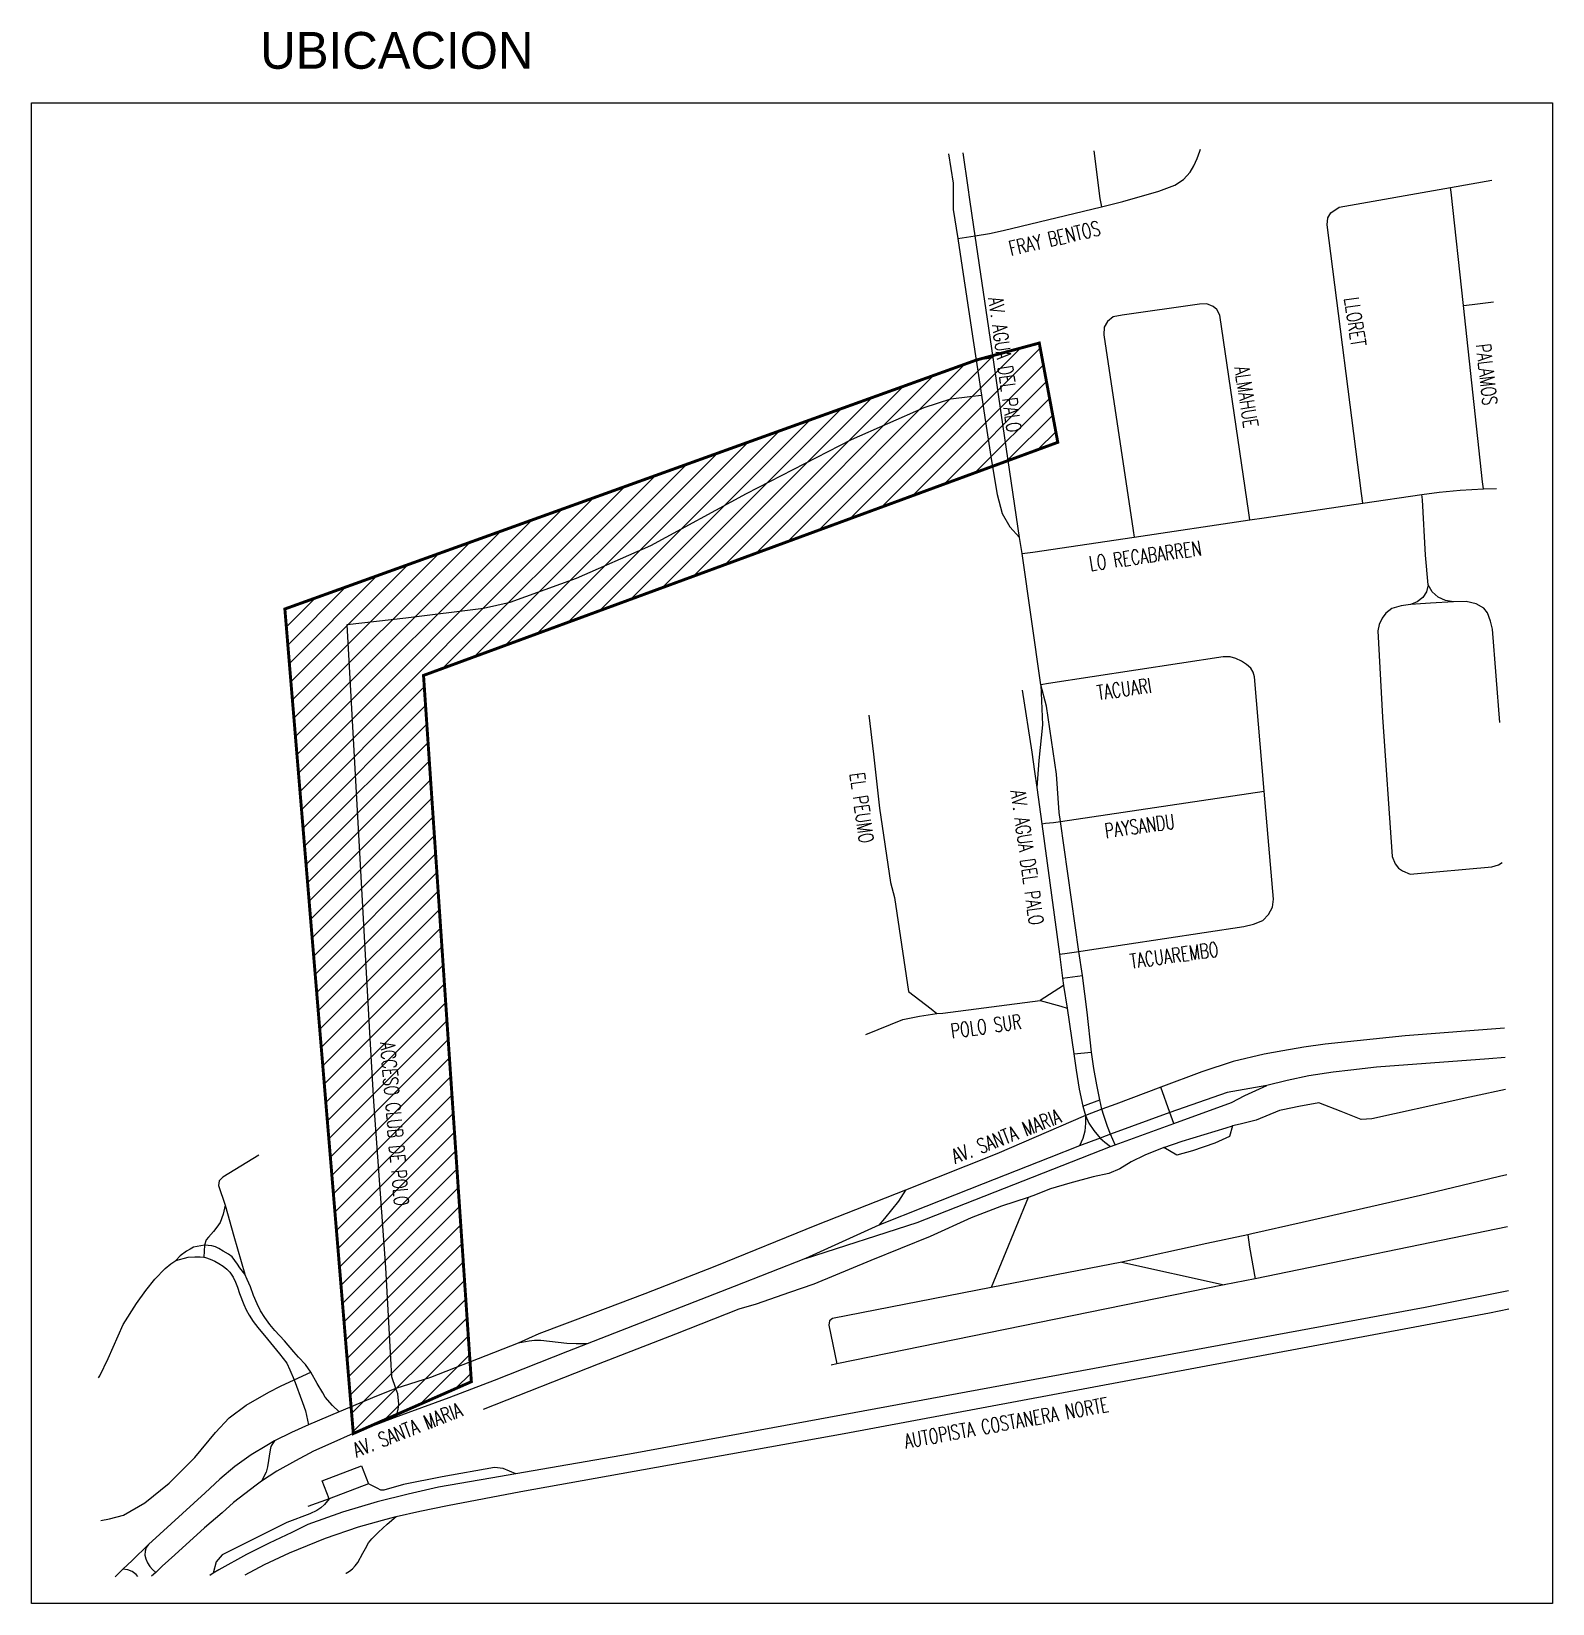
# Model space of a CAD drawing. Extents: x 350769 to 354978, y 6304672 to 6307963.
# Drawn here: x 350769 to 351803, y 6305198 to 6306267 of the extents above; entities that cross this region are included whole.
import ezdxf
from ezdxf.enums import TextEntityAlignment as Align

# ---------------------------------------------------------------- set-up
doc = ezdxf.new("R2010")
doc.units = 0
doc.linetypes.add('CONTINUOS', pattern=[0])
doc.linetypes.add('DASHED', pattern=[19.05, 12.7, -6.35])
for name, color, linetype in [('03_S2_Pav ext_Borde vereda', 7, 'CONTINUOUS'), ('aeroway', 7, 'CONTINUOUS'), ('highways', 7, 'CONTINUOUS'), ('major_roads', 7, 'CONTINUOUS'), ('minor_roads', 7, 'CONTINUOUS'), ('paths', 7, 'CONTINUOUS'), ('Perfil perfil texto', 3, 'CONTINUOUS')]:
    doc.layers.add(name, color=color, linetype=linetype)
doc.layers.add('0_ASD_TOPOGRAFIA_ELEMENTOS', color=9, linetype='CONTINUOS', lineweight=5, true_color=0xbdbdbd)
doc.styles.add('lluvias DET-ROMANS', font='ROMANS.SHX', dxfattribs={"width": 0.9, "height": 2})

msp = doc.modelspace()

# ---------------------------------------------------------------- hatches: boundary and pattern name
at = {"layer": '03_S2_Pav ext_Borde vereda'}
h = msp.add_hatch(dxfattribs=at)
h.set_pattern_fill('ANSI31', color=1, scale=3)
h.paths.add_polyline_path([(351411.191, 6306043.487), (350941.025, 6305874.248), (350987.579, 6305313.555), (351067.868, 6305348.827), (351035.322, 6305829.072), (351466.662, 6305987.576), (351454.07, 6306055.077)])

# ---------------------------------------------------------------- linework, layer by layer
msp.add_lwpolyline([(350768.685, 6306218.498), (351803.133, 6306218.498), (351803.133, 6305197.957), (350768.685, 6305197.957)], close=True, dxfattribs=at)
at = {"layer": '03_S2_Pav ext_Borde vereda', "color": 1, "linetype": 'DASHED', "const_width": 2}
msp.add_lwpolyline([(351411.191, 6306043.487), (350941.025, 6305874.248), (350987.579, 6305313.555), (351067.868, 6305348.827), (351035.322, 6305829.072), (351466.662, 6305987.576), (351454.07, 6306055.077)], close=True, dxfattribs=at)
at = {"layer": 'aeroway'}
for points in [[(351772.007, 6305489.505), (351766.938, 6305488.306), (351735.023, 6305480.682), (351713.295, 6305475.481), (351632.915, 6305457.025), (351598.708, 6305449.291), (351595.809, 6305448.634), (351568.046, 6305442.876), (351510.222, 6305430.06), (351421.254, 6305412.773), (351313.46, 6305391.824), (351311.488, 6305390.195), (351311.012, 6305387.148), (351316.495, 6305361.007)], [(351772.545, 6305454.049), (351600.888, 6305418.777), (351579.736, 6305414.718), (351316.495, 6305361.007), (351312.492, 6305360.118)], [(351595.809, 6305448.634), (351597.084, 6305440.221), (351600.888, 6305418.777)], [(351510.222, 6305430.06), (351579.736, 6305414.718)]]:
    msp.add_lwpolyline(points, dxfattribs=at)
at = {"layer": 'highways'}
for points in [[(351773.204, 6305410.652), (351716.408, 6305399.373), (351272.852, 6305317.402)], [(351321.287, 6305313.705), (351705.912, 6305385.381), (351760.21, 6305395.688), (351773.39, 6305398.419)], [(351016.634, 6305257.105), (351032.799, 6305260.884), (351051.522, 6305264.591), (351101.471, 6305274.082), (351321.287, 6305313.705)], [(351272.852, 6305317.402), (351175.4, 6305299.64)], [(351175.4, 6305299.64), (351098.207, 6305286.234), (351081.108, 6305283.263)], [(351098.207, 6305286.234), (351089.573, 6305289.884), (351083.582, 6305290.414), (351048.107, 6305284.039), (351021.74, 6305278.967), (351008.252, 6305275.113), (351006.189, 6305275.129), (351003.722, 6305276.337), (350997.874, 6305279.307)], [(351081.108, 6305283.263), (351045.467, 6305277.076), (351024.826, 6305272.29)], [(351024.826, 6305272.29), (351003.691, 6305267.124), (350980.222, 6305260.054), (350956.758, 6305251.617), (350945.733, 6305246.327)], [(350971.113, 6305269.221), (350968.091, 6305265.363), (350965.508, 6305262.944), (350962.86, 6305261.146), (350957.964, 6305258.995), (350942.301, 6305253.067), (350898.428, 6305231.202), (350894.381, 6305226.293), (350892.276, 6305218.531)], [(350913.993, 6305217.495), (350927.145, 6305224.559), (350944.183, 6305232.424), (350968.706, 6305242.485), (350991.005, 6305250.058), (351007.499, 6305254.725), (351016.634, 6305257.105)], [(350982.779, 6305218.696), (350984.935, 6305220.003), (350986.916, 6305221.558), (350988.944, 6305223.625), (350990.655, 6305225.966), (350994, 6305232.161), (350995.939, 6305235.417), (350998.001, 6305239.306), (351000.276, 6305241.991), (351004.691, 6305246.548), (351010.52, 6305251.982), (351016.634, 6305257.105)], [(350945.733, 6305246.327), (350930.287, 6305238.952), (350915.017, 6305231.207), (350896.021, 6305220.812), (350892.276, 6305218.531), (350889.976, 6305217.129)]]:
    msp.add_lwpolyline(points, dxfattribs=at)
at = {"layer": 'major_roads'}
for points in [[(351455.208, 6305822.774), (351442.335, 6305911.902), (351440.542, 6305922.895), (351428.375, 6306005.94), (351422.622, 6306045.222), (351410.497, 6306128.063), (351409.61, 6306134.083), (351406.902, 6306152.616), (351405.693, 6306160.862), (351402.224, 6306184.535)], [(351442.332, 6305911.897), (351449.632, 6305912.975), (351518.644, 6305923.172), (351597.266, 6305934.806), (351607.056, 6305936.247), (351674.123, 6305946.162), (351714.295, 6305952.099), (351726.078, 6305953.775), (351740.2, 6305954.993), (351756.073, 6305955.996), (351764.924, 6305956.209)], [(351455.208, 6305822.774), (351456.317, 6305795.478), (351453.878, 6305771.243), (351452.513, 6305752.787)], [(351467.558, 6305735.827), (351465.775, 6305761.83), (351458.962, 6305808.198), (351455.208, 6305822.774)], [(351452.513, 6305752.787), (351455.773, 6305728.183), (351467.791, 6305639.493), (351469.87, 6305623.312), (351470.546, 6305618.33), (351472.966, 6305602.851), (351477.594, 6305571.835), (351479.136, 6305560.693)], [(351481.022, 6305641.368), (351468.479, 6305729.659), (351467.558, 6305735.827)], [(351496.666, 6305534.233), (351495.299, 6305540.515), (351493.195, 6305550.681), (351491.271, 6305561.77), (351489.613, 6305572.854), (351486.539, 6305600.129), (351483.47, 6305625.016), (351481.022, 6305641.368)], [(351469.87, 6305623.312), (351483.47, 6305625.025)], [(351770.494, 6305589.197), (351702.952, 6305583.914), (351648.512, 6305578.281), (351634.044, 6305576.249), (351619.792, 6305573.885), (351607.015, 6305571.432), (351585.844, 6305566.499), (351564.627, 6305559.539), (351536.848, 6305549.095), (351506.122, 6305537.593), (351496.666, 6305534.233), (351485.535, 6305529.732), (351425.314, 6305503.734), (351362.983, 6305479.09), (351302.56, 6305455.161), (351233.486, 6305427.224), (351185.75, 6305408.62), (351150.358, 6305395.243), (351113.695, 6305381.381), (351099.79, 6305375.117)], [(351477.594, 6305571.826), (351489.615, 6305572.861)], [(351770.798, 6305569.199), (351759.796, 6305568.332), (351683.512, 6305562.628), (351666.024, 6305560.689), (351653.932, 6305559.353), (351637.444, 6305556.825), (351622.548, 6305553.679), (351608.911, 6305550.311)], [(351479.136, 6305560.693), (351481.237, 6305547.683), (351483.734, 6305536.216), (351485.535, 6305529.733)], [(351608.911, 6305550.311), (351581.938, 6305545.429), (351542.867, 6305531.892), (351502.616, 6305517.094), (351499.664, 6305515.974)], [(351505.674, 6305509.976), (351545.484, 6305524.412), (351584.721, 6305538.606), (351593.76, 6305543.462), (351608.911, 6305550.311)], [(351485.535, 6305529.733), (351485.445, 6305524.608), (351485.089, 6305519.268), (351483.744, 6305514.09), (351481.445, 6305509.264)], [(351485.535, 6305529.733), (351487.835, 6305524.722), (351491.114, 6305519.57), (351495.501, 6305514.413)], [(351505.674, 6305509.976), (351502.616, 6305517.094), (351500.471, 6305522.286), (351497.938, 6305529.778), (351496.67, 6305534.239)], [(351499.664, 6305515.974), (351495.501, 6305514.413), (351481.445, 6305509.264), (351460.709, 6305501.007), (351415.806, 6305483.305), (351376.896, 6305467.839), (351344.862, 6305455.22), (351295.196, 6305432.673)], [(351295.196, 6305432.673), (351371.015, 6305457.152), (351502.445, 6305508.74)], [(351495.501, 6305514.413), (351498.586, 6305511.621), (351502.445, 6305508.74)], [(351502.445, 6305508.74), (351505.674, 6305509.976)], [(351362.983, 6305479.09), (351358.315, 6305471.637), (351348.917, 6305459.874), (351344.862, 6305455.22)], [(351295.196, 6305432.673), (351246.663, 6305413.657), (351146.517, 6305374.509)], [(351146.517, 6305374.509), (351139.179, 6305374.462), (351132.769, 6305374.885), (351115.003, 6305376.873), (351110.802, 6305376.744), (351107.056, 6305376.343), (351099.79, 6305375.117)], [(351099.79, 6305375.117), (351040.101, 6305351.746), (351016.531, 6305344.099)], [(351146.517, 6305374.509), (351133.276, 6305369.278), (351083.279, 6305349.551), (351052.456, 6305337.851)], [(351016.531, 6305344.099), (351003.39, 6305338.971), (350978.05, 6305328.293), (350957.104, 6305319.402)], [(351015.416, 6305324.141), (351017.436, 6305327.221), (351018.078, 6305330.159), (351018.587, 6305333.569), (351017.794, 6305340.548), (351016.531, 6305344.099)], [(351052.456, 6305337.851), (351015.416, 6305324.141)], [(351015.416, 6305324.141), (350987.579, 6305313.555)], [(350987.579, 6305313.555), (350972.387, 6305306.881), (350960.614, 6305301.486), (350948.366, 6305295.089), (350935.67, 6305287.886), (350925.126, 6305281.218)], [(350957.104, 6305319.402), (350945.576, 6305314.355), (350933.982, 6305308.507)], [(350933.982, 6305308.507), (350928.733, 6305305.471), (350918.027, 6305299.163), (350907.115, 6305291.113), (350896.812, 6305282.449), (350886.836, 6305273.317), (350848.284, 6305238.136), (350837.133, 6305227.305), (350830.877, 6305221.239), (350825.636, 6305216.15)], [(350933.982, 6305308.507), (350932.149, 6305305.969), (350931.529, 6305304.677), (350930.938, 6305302.558), (350929.221, 6305290.883), (350928.387, 6305287.254), (350925.126, 6305281.218)], [(350925.126, 6305281.218), (350921.407, 6305278.567)], [(350921.407, 6305278.567), (350905.999, 6305266.628), (350898.36, 6305259.678), (350886.38, 6305249.493), (350866.281, 6305231.169), (350857.643, 6305223.303)], [(350848.284, 6305238.136), (350846.795, 6305236.013), (350845.967, 6305233.546), (350845.874, 6305230.941), (350846.537, 6305228.432), (350847.656, 6305225.642), (350849.159, 6305223.192), (350851.041, 6305221.017), (350853.245, 6305219.173)], [(350841.033, 6305216.384), (350839.913, 6305217.826), (350837.263, 6305219.794), (350834.172, 6305220.964), (350830.877, 6305221.239)], [(350853.245, 6305219.173), (350850.426, 6305216.527)], [(350857.643, 6305223.303), (350853.245, 6305219.173)]]:
    msp.add_lwpolyline(points, dxfattribs=at)
at = {"layer": 'minor_roads'}
for points in [[(351392.411, 6306183.845), (351395.414, 6306163.838), (351395.51, 6306159.582), (351395.554, 6306145.926), (351398.586, 6306126.088), (351400.188, 6306115.617), (351409.172, 6306056.759), (351411.191, 6306043.487), (351414.821, 6306019.715), (351417.16, 6306004.375)], [(351491.06, 6306185.887), (351495.349, 6306153.357), (351496.472, 6306147.62)], [(351559.139, 6306175.579), (351561.359, 6306180.52), (351563.318, 6306185.597), (351563.627, 6306186.992)], [(351398.589, 6306126.09), (351410.498, 6306128.068), (351420.246, 6306129.58), (351429.605, 6306131.52), (351496.465, 6306147.619), (351510.916, 6306151.399), (351535.37, 6306158.464), (351546.36, 6306162.545), (351552.122, 6306166.295), (351556.577, 6306171.309), (351559.133, 6306175.577)], [(351652.372, 6306143.634), (351657.917, 6306147.378), (351733.721, 6306160.795), (351761.744, 6306165.763)], [(351756.073, 6305955.997), (351755.553, 6305960.814), (351742.486, 6306080.542), (351734.077, 6306157.584), (351733.721, 6306160.795)], [(351674.123, 6305946.162), (351673.234, 6305952.842), (351649.761, 6306135.398), (351650.228, 6306140.218), (351652.372, 6306143.634)], [(351742.486, 6306080.542), (351748.563, 6306081.28), (351762.998, 6306083.101)], [(351597.274, 6305934.809), (351596.568, 6305939.623), (351576.9, 6306074.09), (351574.797, 6306077.806), (351572.325, 6306079.998), (351568.074, 6306081.741), (351562.949, 6306081.597), (351510.375, 6306074.11), (351504.429, 6306072.922), (351500.411, 6306069.722), (351498.312, 6306065.797), (351497.868, 6306060.711), (351517.972, 6305927.592), (351518.644, 6305923.177)], [(351411.198, 6306043.488), (351422.627, 6306045.226)], [(351417.16, 6306004.375), (351421.631, 6305975.029)], [(351421.631, 6305975.029), (351425.483, 6305952.024), (351428.843, 6305939.274), (351434.092, 6305930.057), (351440.542, 6305922.895)], [(351718.588, 6305890.624), (351716.817, 6305910.778), (351714.731, 6305948.527), (351714.295, 6305952.102)], [(351718.588, 6305890.624), (351717.458, 6305885.982), (351714.848, 6305881.972), (351711.059, 6305879.042), (351706.515, 6305877.376)], [(351735.768, 6305879.059), (351730.363, 6305880.074), (351725.43, 6305882.397), (351721.358, 6305886.007), (351718.582, 6305890.623)], [(351735.773, 6305879.062), (351720.136, 6305878.159)], [(351767.338, 6305797.165), (351762.265, 6305860.469), (351761.026, 6305866.046), (351758.883, 6305871.582), (351756.306, 6305874.862), (351751.089, 6305877.864), (351744.312, 6305879.302), (351735.768, 6305879.059)], [(351706.514, 6305877.369), (351700.147, 6305876.414), (351693.907, 6305874.519), (351689.678, 6305871.508), (351687.195, 6305868.105), (351685.179, 6305863.723), (351684.326, 6305859.323), (351687.454, 6305800.729), (351693.977, 6305706.015), (351696.018, 6305701.035), (351698.473, 6305698.061), (351701.085, 6305696.092), (351706.265, 6305693.931)], [(351720.136, 6305878.159), (351706.515, 6305877.376)], [(351016.531, 6305344.099), (351013.742, 6305352.079), (351013.296, 6305360.383), (351009.691, 6305426.434), (351001.611, 6305539.392), (351000.913, 6305550.918), (350998.684, 6305590.179), (350983.504, 6305863.808)], [(351591.589, 6305838.773), (351587.756, 6305840.555), (351583.91, 6305841.603), (351579.228, 6305841.792), (351460.311, 6305823.632), (351455.208, 6305822.774)], [(351609.899, 6305666.502), (351612.567, 6305671.572), (351613.377, 6305676.818), (351607.089, 6305750.303), (351600.423, 6305828.179), (351599.486, 6305831.316), (351598.051, 6305833.898), (351595.087, 6305836.483), (351591.589, 6305838.773)], [(351442.471, 6305819.106), (351448.941, 6305776.82), (351450.912, 6305763.695), (351452.513, 6305752.787)], [(351338.232, 6305802.148), (351341.314, 6305775.415), (351345.498, 6305738.795), (351352.982, 6305688.29), (351355.555, 6305678.122), (351365.107, 6305614.207), (351380.544, 6305602.263), (351384.295, 6305599.234)], [(351455.773, 6305728.183), (351458.248, 6305728.5), (351463.73, 6305729.076), (351468.479, 6305729.659), (351607.089, 6305750.303)], [(351706.265, 6305693.931), (351761.739, 6305698.826), (351766.411, 6305700.338), (351768.784, 6305701.88)], [(351467.791, 6305639.493), (351471.519, 6305640.024), (351481.022, 6305641.368), (351485.388, 6305641.992), (351593.24, 6305658.236), (351599.774, 6305659.897), (351606.1, 6305662.475), (351609.899, 6305666.484)], [(351470.546, 6305618.33), (351454.784, 6305608.032)], [(351336.205, 6305584.855), (351361.325, 6305595.185), (351372.702, 6305597.375), (351384.295, 6305599.234), (351388.44, 6305599.511), (351454.784, 6305608.032)], [(351454.784, 6305608.032), (351468.795, 6305604.229), (351472.966, 6305602.851)], [(351771.127, 6305547.491), (351750.018, 6305543.019), (351743.784, 6305541.623), (351724.429, 6305537.322), (351695.542, 6305531.055), (351680.332, 6305527.542), (351672.967, 6305527.179), (351659.417, 6305532.542), (351644.08, 6305538.37), (351630.641, 6305535.898), (351619.702, 6305533.63), (351617.462, 6305533.169), (351601.543, 6305526.587), (351590.764, 6305524.043), (351585.58, 6305522.812)], [(351585.58, 6305522.812), (351583.407, 6305515.435), (351573.562, 6305510.99), (351558.379, 6305505.693), (351547.505, 6305502.748), (351538.773, 6305508.174), (351551.164, 6305512.416), (351581.28, 6305521.482), (351585.58, 6305522.812)], [(351538.773, 6305508.174), (351525.883, 6305502.921), (351516.548, 6305498.224), (351508.742, 6305493.559), (351501.419, 6305490.408), (351490.768, 6305488.22), (351474.821, 6305483.924), (351461.662, 6305479.931), (351449.786, 6305475.195), (351446.603, 6305474.18), (351428.279, 6305468.286), (351407.813, 6305460.138), (351379.936, 6305447.471), (351339.587, 6305431.304), (351300.704, 6305415.168), (351284.281, 6305409.387), (351261.626, 6305401.633), (351249.825, 6305398.097), (351206.695, 6305381.218), (351154.2, 6305360.654), (351075.811, 6305329.943)], [(350923.366, 6305502.75), (350898.87, 6305487.809), (350896.452, 6305485.318), (350895.835, 6305482.306), (350900.414, 6305468.915), (350906.414, 6305447.857), (350913.797, 6305421.968)], [(351446.603, 6305474.18), (351421.254, 6305412.773)], [(350900.414, 6305468.915), (350899.041, 6305462.805), (350897.086, 6305457.048), (350894.811, 6305453.815), (350892.493, 6305450.898), (350889.089, 6305446.998), (350887.424, 6305445.234), (350886.473, 6305441.612)], [(350966.816, 6305341.276), (350962.906, 6305347.575), (350958.669, 6305355.329), (350955.073, 6305360.536), (350950.411, 6305365.512), (350947.229, 6305369.061), (350940.828, 6305376.615), (350934.199, 6305383.69), (350930.816, 6305387.682), (350927.327, 6305392.435), (350924.465, 6305397.031), (350922.177, 6305401.848), (350919.651, 6305407.388), (350917.572, 6305413.268), (350915.406, 6305418.283), (350913.797, 6305421.968), (350910.361, 6305426.35), (350908.898, 6305428.726), (350906.901, 6305431.271), (350905.079, 6305433.623), (350902.592, 6305435.593), (350899.183, 6305437.688), (350896.146, 6305439.408), (350893.821, 6305440.479), (350891.276, 6305441.165), (350888.862, 6305441.463), (350886.473, 6305441.612), (350878.96, 6305440.205), (350876.537, 6305439.016), (350874.056, 6305437.537), (350869.736, 6305434.459), (350866.938, 6305431.218)], [(350886.473, 6305441.612), (350885.933, 6305433.488)], [(350814.353, 6305351.388), (350815.241, 6305352.878), (350820.889, 6305364.511), (350831.057, 6305387.609), (350840.157, 6305402.009), (350846.432, 6305410.918), (350852.602, 6305418.561), (350859.604, 6305425.835), (350863.471, 6305428.953), (350866.938, 6305431.218)], [(350866.938, 6305431.218), (350875.321, 6305433.401), (350879.916, 6305433.778), (350883.527, 6305433.833), (350885.933, 6305433.488), (350887.138, 6305433.311), (350890.306, 6305432.198), (350893.471, 6305430.749), (350896.185, 6305429.238), (350899.147, 6305427.266), (350901.674, 6305425.241), (350903.607, 6305423.29), (350905.89, 6305419.839), (350907.532, 6305416.49), (350908.77, 6305413.041), (350910.084, 6305408.757), (350913.114, 6305401.329), (350914.817, 6305397.581), (350916.75, 6305394.077), (350919.367, 6305389.692), (350922.619, 6305385.652), (350929.166, 6305377.72), (350937.392, 6305367.666), (350942.439, 6305361.505), (350944.481, 6305356.944), (350947.357, 6305349.978), (350952.957, 6305334.576)], [(350815.833, 6305254.5), (350821.741, 6305255.617), (350831.25, 6305258.058), (350845.908, 6305266.537), (350862.426, 6305279.833), (350879.755, 6305297.24), (350893.791, 6305314.29), (350903.24, 6305324.232), (350914.776, 6305332.794), (350930.176, 6305341.73), (350937.977, 6305345.698), (350947.357, 6305349.978), (350958.669, 6305355.329)], [(350952.957, 6305334.576), (350954.952, 6305329.066), (350957.104, 6305319.402)], [(350978.05, 6305328.293), (350973.373, 6305332.703), (350968.42, 6305338.344), (350966.816, 6305341.276)], [(350997.874, 6305279.307), (350971.113, 6305269.221), (350966.457, 6305281.458), (350993.211, 6305291.544), (350997.874, 6305279.307)], [(350971.113, 6305269.221), (350956.57, 6305263.969)], [(350982.464, 6305218.538), (350982.779, 6305218.696)]]:
    msp.add_lwpolyline(points, dxfattribs=at)
at = {"layer": 'paths'}
for points in [[(350983.504, 6305863.808), (351023.37, 6305868.274), (351076.183, 6305874.788), (351094.342, 6305878.793), (351139.268, 6305895.123), (351189.851, 6305917.508), (351254.948, 6305952.775), (351326.28, 6305989.391), (351375.857, 6306011.239), (351393.986, 6306017.26), (351406.951, 6306018.694), (351414.821, 6306019.715)], [(351545.484, 6305524.412), (351542.867, 6305531.892), (351536.848, 6305549.095)], [(351483.734, 6305536.216), (351495.299, 6305540.518)]]:
    msp.add_lwpolyline(points, dxfattribs=at)

# ---------------------------------------------------------------- texts
at = {"layer": '0_ASD_TOPOGRAFIA_ELEMENTOS', "insert": (350924.311, 6306266.593), "char_height": 25, "attachment_point": 1}
msp.add_mtext_dynamic_manual_height_columns('UBICACION', width=873.50235, gutter_width=6.25, heights=[-25], dxfattribs=at)
at = {"layer": 'Perfil perfil texto', "color": 0, "style": 'lluvias DET-ROMANS', "width": 0.7}
for s, rotation, p in [('FRAY BENTOS', 12.924555, (351433.54, 6306119.24)), ('AV. AGUA DEL PALO', 277.947153, (351424.313, 6306086.18)), ('LLORET', 278.684298, (351666.288, 6306086.133)), ('PALAMOS', 276.701449, (351755.906, 6306054.552)), ('ALMAHUE', 278.684298, (351591.7, 6306039.121)), ('LO RECABARREN', 8.040645, (351488.06, 6305905.068)), ('TACUARI', 8.040645, (351493.284, 6305817.253)), ('EL PEUMO', 277.947153, (351330.046, 6305762.806)), ('AV. AGUA DEL PALO', 277.947153, (351439.501, 6305751.072)), ('PAYSANDU', 8.040645, (351498.589, 6305723.297)), ('TACUAREMBO', 8.040645, (351515.78, 6305634.614)), ('POLO SUR', 8.040645, (351393.952, 6305587.132)), ('ACCESO CLUB DE POLO', 275.024543, (351010.787, 6305579.669)), ('AV. SANTA MARIA', 21.34501, (351395.049, 6305501.518)), ('AV. SANTA MARIA', 21.34501, (350987.842, 6305301.896)), ('AUTOPISTA COSTANERA NORTE', 10.302391, (351362.375, 6305308.274))]:
    msp.add_text(s, height=10, rotation=rotation, dxfattribs=at).set_placement(p, align=Align.MIDDLE_LEFT)

doc.saveas('drawing.dxf')
